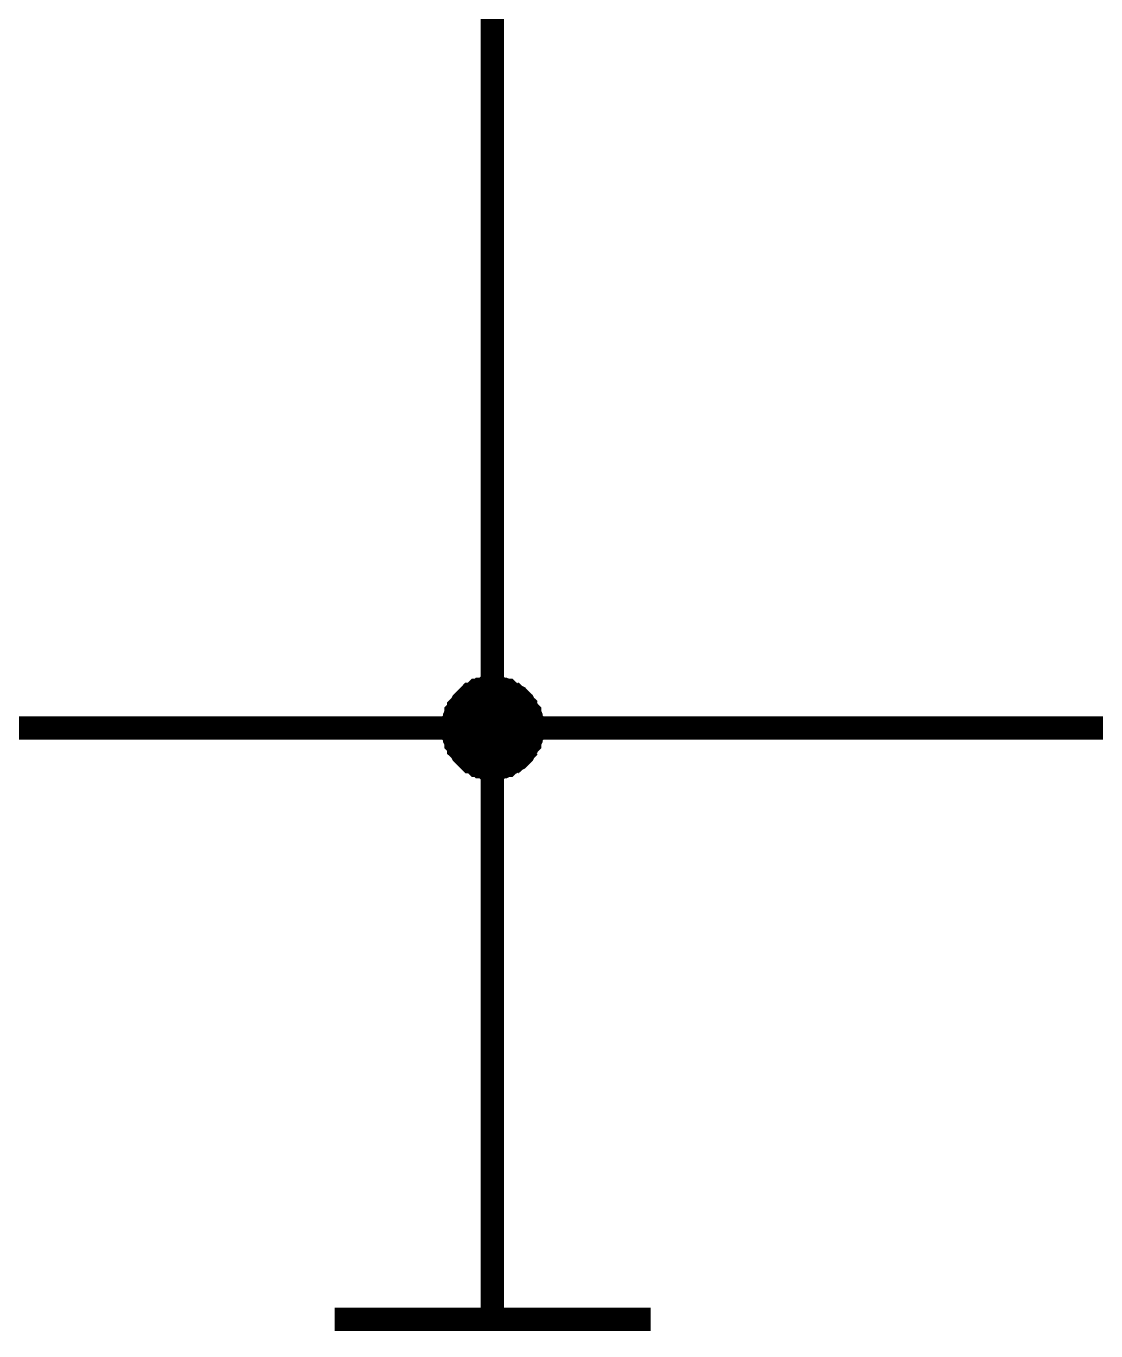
# Model space of a CAD drawing. Header units: millimetres. Extents: x -2024 to 917, y -725 to 13.
# Drawn here: x -1942.39 to -1928.66, y -256.9 to -240.17 of the extents above; entities that cross this region are included whole.
import ezdxf

# ---------------------------------------------------------------- set-up
doc = ezdxf.new("R2010")
doc.units = ezdxf.units.MM

msp = doc.modelspace()

# ---------------------------------------------------------------- linework, layer by layer
at = {"color": 7}
for points, const_width in [([(-1951.405, -239.166), (-1951.405, -249.168), (-1936.409, -249.168), (-1936.409, -235.424)], 0.3), ([(-1936.409, -249.168), (-1886.425, -249.168), (-1886.425, -244.167)], 0.3), ([(-1936.906, -249.168), (-1936.906, -249.135), (-1936.906, -249.118), (-1936.906, -249.085), (-1936.889, -249.068), (-1936.889, -249.035), (-1936.889, -249.019), (-1936.873, -248.986), (-1936.873, -248.969), (-1936.856, -248.952), (-1936.84, -248.919), (-1936.84, -248.903), (-1936.823, -248.886), (-1936.807, -248.87), (-1936.79, -248.836), (-1936.774, -248.82), (-1936.757, -248.803), (-1936.74, -248.787), (-1936.724, -248.77), (-1936.707, -248.754), (-1936.691, -248.737), (-1936.674, -248.737), (-1936.641, -248.721), (-1936.625, -248.704), (-1936.608, -248.687), (-1936.575, -248.687), (-1936.558, -248.671), (-1936.542, -248.671), (-1936.509, -248.671), (-1936.492, -248.654), (-1936.459, -248.654), (-1936.442, -248.654), (-1936.409, -248.654)], 0.3), ([(-1936.906, -249.168), (-1936.906, -249.135), (-1936.906, -249.118), (-1936.906, -249.085), (-1936.889, -249.068), (-1936.889, -249.035), (-1936.889, -249.019), (-1936.873, -248.986), (-1936.873, -248.969), (-1936.856, -248.952), (-1936.84, -248.919), (-1936.84, -248.903), (-1936.823, -248.886), (-1936.807, -248.87), (-1936.79, -248.836), (-1936.774, -248.82), (-1936.757, -248.803), (-1936.74, -248.787), (-1936.724, -248.77), (-1936.707, -248.754), (-1936.691, -248.737), (-1936.674, -248.737), (-1936.641, -248.721), (-1936.625, -248.704), (-1936.608, -248.687), (-1936.575, -248.687), (-1936.558, -248.671), (-1936.542, -248.671), (-1936.509, -248.671), (-1936.492, -248.654), (-1936.459, -248.654), (-1936.442, -248.654), (-1936.409, -248.654)], 0.3), ([(-1936.906, -249.168), (-1936.906, -249.135), (-1936.906, -249.118), (-1936.906, -249.085), (-1936.889, -249.068), (-1936.889, -249.035), (-1936.889, -249.019), (-1936.873, -248.986), (-1936.873, -248.969), (-1936.856, -248.952), (-1936.84, -248.919), (-1936.84, -248.903), (-1936.823, -248.886), (-1936.807, -248.87), (-1936.79, -248.836), (-1936.774, -248.82), (-1936.757, -248.803), (-1936.74, -248.787), (-1936.724, -248.77), (-1936.707, -248.754), (-1936.691, -248.737), (-1936.674, -248.737), (-1936.641, -248.721), (-1936.625, -248.704), (-1936.608, -248.687), (-1936.575, -248.687), (-1936.558, -248.671), (-1936.542, -248.671), (-1936.509, -248.671), (-1936.492, -248.654), (-1936.459, -248.654), (-1936.442, -248.654), (-1936.409, -248.654)], 0.3), ([(-1936.906, -249.168), (-1936.906, -249.135), (-1936.906, -249.118), (-1936.906, -249.085), (-1936.889, -249.068), (-1936.889, -249.035), (-1936.889, -249.019), (-1936.873, -248.986), (-1936.873, -248.969), (-1936.856, -248.952), (-1936.84, -248.919), (-1936.84, -248.903), (-1936.823, -248.886), (-1936.807, -248.87), (-1936.79, -248.836), (-1936.774, -248.82), (-1936.757, -248.803), (-1936.74, -248.787), (-1936.724, -248.77), (-1936.707, -248.754), (-1936.691, -248.737), (-1936.674, -248.737), (-1936.641, -248.721), (-1936.625, -248.704), (-1936.608, -248.687), (-1936.575, -248.687), (-1936.558, -248.671), (-1936.542, -248.671), (-1936.509, -248.671), (-1936.492, -248.654), (-1936.459, -248.654), (-1936.442, -248.654), (-1936.409, -248.654)], 0.3), ([(-1936.906, -249.168), (-1936.906, -249.135), (-1936.906, -249.118), (-1936.906, -249.085), (-1936.889, -249.068), (-1936.889, -249.035), (-1936.889, -249.019), (-1936.873, -248.986), (-1936.873, -248.969), (-1936.856, -248.952), (-1936.84, -248.919), (-1936.84, -248.903), (-1936.823, -248.886), (-1936.807, -248.87), (-1936.79, -248.836), (-1936.774, -248.82), (-1936.757, -248.803), (-1936.74, -248.787), (-1936.724, -248.77), (-1936.707, -248.754), (-1936.691, -248.737), (-1936.674, -248.737), (-1936.641, -248.721), (-1936.625, -248.704), (-1936.608, -248.687), (-1936.575, -248.687), (-1936.558, -248.671), (-1936.542, -248.671), (-1936.509, -248.671), (-1936.492, -248.654), (-1936.459, -248.654), (-1936.442, -248.654), (-1936.409, -248.654)], 0.3), ([(-1936.906, -249.168), (-1936.906, -249.135), (-1936.906, -249.118), (-1936.906, -249.085), (-1936.889, -249.068), (-1936.889, -249.035), (-1936.889, -249.019), (-1936.873, -248.986), (-1936.873, -248.969), (-1936.856, -248.952), (-1936.84, -248.919), (-1936.84, -248.903), (-1936.823, -248.886), (-1936.807, -248.87), (-1936.79, -248.836), (-1936.774, -248.82), (-1936.757, -248.803), (-1936.74, -248.787), (-1936.724, -248.77), (-1936.707, -248.754), (-1936.691, -248.737), (-1936.674, -248.737), (-1936.641, -248.721), (-1936.625, -248.704), (-1936.608, -248.687), (-1936.575, -248.687), (-1936.558, -248.671), (-1936.542, -248.671), (-1936.509, -248.671), (-1936.492, -248.654), (-1936.459, -248.654), (-1936.442, -248.654), (-1936.409, -248.654)], 0.3), ([(-1936.409, -248.654), (-1936.409, -248.654)], 0.3), ([(-1936.409, -248.654), (-1936.376, -248.654), (-1936.36, -248.654), (-1936.327, -248.654), (-1936.31, -248.671), (-1936.277, -248.671), (-1936.26, -248.671), (-1936.227, -248.687), (-1936.211, -248.687), (-1936.194, -248.704), (-1936.161, -248.721), (-1936.145, -248.737), (-1936.128, -248.737), (-1936.111, -248.754), (-1936.078, -248.77), (-1936.062, -248.787), (-1936.045, -248.803), (-1936.029, -248.82), (-1936.012, -248.836), (-1935.996, -248.87), (-1935.979, -248.886), (-1935.979, -248.903), (-1935.963, -248.919), (-1935.946, -248.952), (-1935.929, -248.969), (-1935.929, -248.986), (-1935.913, -249.019), (-1935.913, -249.035), (-1935.913, -249.068), (-1935.896, -249.085), (-1935.896, -249.118), (-1935.896, -249.135), (-1935.896, -249.168)], 0.3), ([(-1936.409, -248.654), (-1936.409, -248.654)], 0.3), ([(-1936.409, -248.654), (-1936.376, -248.654), (-1936.36, -248.654), (-1936.327, -248.654), (-1936.31, -248.671), (-1936.277, -248.671), (-1936.26, -248.671), (-1936.227, -248.687), (-1936.211, -248.687), (-1936.194, -248.704), (-1936.161, -248.721), (-1936.145, -248.737), (-1936.128, -248.737), (-1936.111, -248.754), (-1936.078, -248.77), (-1936.062, -248.787), (-1936.045, -248.803), (-1936.029, -248.82), (-1936.012, -248.836), (-1935.996, -248.87), (-1935.979, -248.886), (-1935.979, -248.903), (-1935.963, -248.919), (-1935.946, -248.952), (-1935.929, -248.969), (-1935.929, -248.986), (-1935.913, -249.019), (-1935.913, -249.035), (-1935.913, -249.068), (-1935.896, -249.085), (-1935.896, -249.118), (-1935.896, -249.135), (-1935.896, -249.168)], 0.3), ([(-1936.409, -248.654), (-1936.409, -248.654)], 0.3), ([(-1936.409, -248.654), (-1936.376, -248.654), (-1936.36, -248.654), (-1936.327, -248.654), (-1936.31, -248.671), (-1936.277, -248.671), (-1936.26, -248.671), (-1936.227, -248.687), (-1936.211, -248.687), (-1936.194, -248.704), (-1936.161, -248.721), (-1936.145, -248.737), (-1936.128, -248.737), (-1936.111, -248.754), (-1936.078, -248.77), (-1936.062, -248.787), (-1936.045, -248.803), (-1936.029, -248.82), (-1936.012, -248.836), (-1935.996, -248.87), (-1935.979, -248.886), (-1935.979, -248.903), (-1935.963, -248.919), (-1935.946, -248.952), (-1935.929, -248.969), (-1935.929, -248.986), (-1935.913, -249.019), (-1935.913, -249.035), (-1935.913, -249.068), (-1935.896, -249.085), (-1935.896, -249.118), (-1935.896, -249.135), (-1935.896, -249.168)], 0.3), ([(-1936.409, -248.654), (-1936.409, -248.654)], 0.3), ([(-1936.409, -248.654), (-1936.376, -248.654), (-1936.36, -248.654), (-1936.327, -248.654), (-1936.31, -248.671), (-1936.277, -248.671), (-1936.26, -248.671), (-1936.227, -248.687), (-1936.211, -248.687), (-1936.194, -248.704), (-1936.161, -248.721), (-1936.145, -248.737), (-1936.128, -248.737), (-1936.111, -248.754), (-1936.078, -248.77), (-1936.062, -248.787), (-1936.045, -248.803), (-1936.029, -248.82), (-1936.012, -248.836), (-1935.996, -248.87), (-1935.979, -248.886), (-1935.979, -248.903), (-1935.963, -248.919), (-1935.946, -248.952), (-1935.929, -248.969), (-1935.929, -248.986), (-1935.913, -249.019), (-1935.913, -249.035), (-1935.913, -249.068), (-1935.896, -249.085), (-1935.896, -249.118), (-1935.896, -249.135), (-1935.896, -249.168)], 0.3), ([(-1936.409, -248.654), (-1936.409, -248.654)], 0.3), ([(-1936.409, -248.654), (-1936.376, -248.654), (-1936.36, -248.654), (-1936.327, -248.654), (-1936.31, -248.671), (-1936.277, -248.671), (-1936.26, -248.671), (-1936.227, -248.687), (-1936.211, -248.687), (-1936.194, -248.704), (-1936.161, -248.721), (-1936.145, -248.737), (-1936.128, -248.737), (-1936.111, -248.754), (-1936.078, -248.77), (-1936.062, -248.787), (-1936.045, -248.803), (-1936.029, -248.82), (-1936.012, -248.836), (-1935.996, -248.87), (-1935.979, -248.886), (-1935.979, -248.903), (-1935.963, -248.919), (-1935.946, -248.952), (-1935.929, -248.969), (-1935.929, -248.986), (-1935.913, -249.019), (-1935.913, -249.035), (-1935.913, -249.068), (-1935.896, -249.085), (-1935.896, -249.118), (-1935.896, -249.135), (-1935.896, -249.168)], 0.3), ([(-1936.409, -248.654), (-1936.409, -248.654)], 0.3), ([(-1936.409, -248.654), (-1936.376, -248.654), (-1936.36, -248.654), (-1936.327, -248.654), (-1936.31, -248.671), (-1936.277, -248.671), (-1936.26, -248.671), (-1936.227, -248.687), (-1936.211, -248.687), (-1936.194, -248.704), (-1936.161, -248.721), (-1936.145, -248.737), (-1936.128, -248.737), (-1936.111, -248.754), (-1936.078, -248.77), (-1936.062, -248.787), (-1936.045, -248.803), (-1936.029, -248.82), (-1936.012, -248.836), (-1935.996, -248.87), (-1935.979, -248.886), (-1935.979, -248.903), (-1935.963, -248.919), (-1935.946, -248.952), (-1935.929, -248.969), (-1935.929, -248.986), (-1935.913, -249.019), (-1935.913, -249.035), (-1935.913, -249.068), (-1935.896, -249.085), (-1935.896, -249.118), (-1935.896, -249.135), (-1935.896, -249.168)], 0.3), ([(-1936.906, -249.168), (-1936.906, -249.135), (-1936.906, -249.118), (-1936.906, -249.085), (-1936.889, -249.068), (-1936.889, -249.035), (-1936.889, -249.019), (-1936.873, -248.986), (-1936.873, -248.969), (-1936.856, -248.952), (-1936.84, -248.919), (-1936.84, -248.903), (-1936.823, -248.886), (-1936.807, -248.87), (-1936.79, -248.836), (-1936.774, -248.82), (-1936.757, -248.803), (-1936.74, -248.787), (-1936.724, -248.77), (-1936.707, -248.754), (-1936.691, -248.737), (-1936.674, -248.737), (-1936.641, -248.721), (-1936.625, -248.704), (-1936.608, -248.687), (-1936.575, -248.687), (-1936.558, -248.671), (-1936.542, -248.671), (-1936.509, -248.671), (-1936.492, -248.654), (-1936.459, -248.654), (-1936.442, -248.654), (-1936.409, -248.654)], 0.0991), ([(-1936.906, -249.168), (-1936.906, -249.135), (-1936.906, -249.118), (-1936.906, -249.085), (-1936.889, -249.068), (-1936.889, -249.035), (-1936.889, -249.019), (-1936.873, -248.986), (-1936.873, -248.969), (-1936.856, -248.952), (-1936.84, -248.919), (-1936.84, -248.903), (-1936.823, -248.886), (-1936.807, -248.87), (-1936.79, -248.836), (-1936.774, -248.82), (-1936.757, -248.803), (-1936.74, -248.787), (-1936.724, -248.77), (-1936.707, -248.754), (-1936.691, -248.737), (-1936.674, -248.737), (-1936.641, -248.721), (-1936.625, -248.704), (-1936.608, -248.687), (-1936.575, -248.687), (-1936.558, -248.671), (-1936.542, -248.671), (-1936.509, -248.671), (-1936.492, -248.654), (-1936.459, -248.654), (-1936.442, -248.654), (-1936.409, -248.654)], 0.0991), ([(-1936.906, -249.168), (-1936.906, -249.135), (-1936.906, -249.118), (-1936.906, -249.085), (-1936.889, -249.068), (-1936.889, -249.035), (-1936.889, -249.019), (-1936.873, -248.986), (-1936.873, -248.969), (-1936.856, -248.952), (-1936.84, -248.919), (-1936.84, -248.903), (-1936.823, -248.886), (-1936.807, -248.87), (-1936.79, -248.836), (-1936.774, -248.82), (-1936.757, -248.803), (-1936.74, -248.787), (-1936.724, -248.77), (-1936.707, -248.754), (-1936.691, -248.737), (-1936.674, -248.737), (-1936.641, -248.721), (-1936.625, -248.704), (-1936.608, -248.687), (-1936.575, -248.687), (-1936.558, -248.671), (-1936.542, -248.671), (-1936.509, -248.671), (-1936.492, -248.654), (-1936.459, -248.654), (-1936.442, -248.654), (-1936.409, -248.654)], 0.0991), ([(-1936.906, -249.168), (-1936.906, -249.135), (-1936.906, -249.118), (-1936.906, -249.085), (-1936.889, -249.068), (-1936.889, -249.035), (-1936.889, -249.019), (-1936.873, -248.986), (-1936.873, -248.969), (-1936.856, -248.952), (-1936.84, -248.919), (-1936.84, -248.903), (-1936.823, -248.886), (-1936.807, -248.87), (-1936.79, -248.836), (-1936.774, -248.82), (-1936.757, -248.803), (-1936.74, -248.787), (-1936.724, -248.77), (-1936.707, -248.754), (-1936.691, -248.737), (-1936.674, -248.737), (-1936.641, -248.721), (-1936.625, -248.704), (-1936.608, -248.687), (-1936.575, -248.687), (-1936.558, -248.671), (-1936.542, -248.671), (-1936.509, -248.671), (-1936.492, -248.654), (-1936.459, -248.654), (-1936.442, -248.654), (-1936.409, -248.654)], 0.0991), ([(-1936.906, -249.168), (-1936.906, -249.135), (-1936.906, -249.118), (-1936.906, -249.085), (-1936.889, -249.068), (-1936.889, -249.035), (-1936.889, -249.019), (-1936.873, -248.986), (-1936.873, -248.969), (-1936.856, -248.952), (-1936.84, -248.919), (-1936.84, -248.903), (-1936.823, -248.886), (-1936.807, -248.87), (-1936.79, -248.836), (-1936.774, -248.82), (-1936.757, -248.803), (-1936.74, -248.787), (-1936.724, -248.77), (-1936.707, -248.754), (-1936.691, -248.737), (-1936.674, -248.737), (-1936.641, -248.721), (-1936.625, -248.704), (-1936.608, -248.687), (-1936.575, -248.687), (-1936.558, -248.671), (-1936.542, -248.671), (-1936.509, -248.671), (-1936.492, -248.654), (-1936.459, -248.654), (-1936.442, -248.654), (-1936.409, -248.654)], 0.0991), ([(-1936.906, -249.168), (-1936.906, -249.135), (-1936.906, -249.118), (-1936.906, -249.085), (-1936.889, -249.068), (-1936.889, -249.035), (-1936.889, -249.019), (-1936.873, -248.986), (-1936.873, -248.969), (-1936.856, -248.952), (-1936.84, -248.919), (-1936.84, -248.903), (-1936.823, -248.886), (-1936.807, -248.87), (-1936.79, -248.836), (-1936.774, -248.82), (-1936.757, -248.803), (-1936.74, -248.787), (-1936.724, -248.77), (-1936.707, -248.754), (-1936.691, -248.737), (-1936.674, -248.737), (-1936.641, -248.721), (-1936.625, -248.704), (-1936.608, -248.687), (-1936.575, -248.687), (-1936.558, -248.671), (-1936.542, -248.671), (-1936.509, -248.671), (-1936.492, -248.654), (-1936.459, -248.654), (-1936.442, -248.654), (-1936.409, -248.654)], 0.0991), ([(-1936.409, -248.654), (-1936.409, -248.654)], 0.0991), ([(-1936.409, -248.654), (-1936.376, -248.654), (-1936.36, -248.654), (-1936.327, -248.654), (-1936.31, -248.671), (-1936.277, -248.671), (-1936.26, -248.671), (-1936.227, -248.687), (-1936.211, -248.687), (-1936.194, -248.704), (-1936.161, -248.721), (-1936.145, -248.737), (-1936.128, -248.737), (-1936.111, -248.754), (-1936.078, -248.77), (-1936.062, -248.787), (-1936.045, -248.803), (-1936.029, -248.82), (-1936.012, -248.836), (-1935.996, -248.87), (-1935.979, -248.886), (-1935.979, -248.903), (-1935.963, -248.919), (-1935.946, -248.952), (-1935.929, -248.969), (-1935.929, -248.986), (-1935.913, -249.019), (-1935.913, -249.035), (-1935.913, -249.068), (-1935.896, -249.085), (-1935.896, -249.118), (-1935.896, -249.135), (-1935.896, -249.168)], 0.0991), ([(-1936.409, -248.654), (-1936.409, -248.654)], 0.0991), ([(-1936.409, -248.654), (-1936.376, -248.654), (-1936.36, -248.654), (-1936.327, -248.654), (-1936.31, -248.671), (-1936.277, -248.671), (-1936.26, -248.671), (-1936.227, -248.687), (-1936.211, -248.687), (-1936.194, -248.704), (-1936.161, -248.721), (-1936.145, -248.737), (-1936.128, -248.737), (-1936.111, -248.754), (-1936.078, -248.77), (-1936.062, -248.787), (-1936.045, -248.803), (-1936.029, -248.82), (-1936.012, -248.836), (-1935.996, -248.87), (-1935.979, -248.886), (-1935.979, -248.903), (-1935.963, -248.919), (-1935.946, -248.952), (-1935.929, -248.969), (-1935.929, -248.986), (-1935.913, -249.019), (-1935.913, -249.035), (-1935.913, -249.068), (-1935.896, -249.085), (-1935.896, -249.118), (-1935.896, -249.135), (-1935.896, -249.168)], 0.0991), ([(-1936.409, -248.654), (-1936.409, -248.654)], 0.0991), ([(-1936.409, -248.654), (-1936.376, -248.654), (-1936.36, -248.654), (-1936.327, -248.654), (-1936.31, -248.671), (-1936.277, -248.671), (-1936.26, -248.671), (-1936.227, -248.687), (-1936.211, -248.687), (-1936.194, -248.704), (-1936.161, -248.721), (-1936.145, -248.737), (-1936.128, -248.737), (-1936.111, -248.754), (-1936.078, -248.77), (-1936.062, -248.787), (-1936.045, -248.803), (-1936.029, -248.82), (-1936.012, -248.836), (-1935.996, -248.87), (-1935.979, -248.886), (-1935.979, -248.903), (-1935.963, -248.919), (-1935.946, -248.952), (-1935.929, -248.969), (-1935.929, -248.986), (-1935.913, -249.019), (-1935.913, -249.035), (-1935.913, -249.068), (-1935.896, -249.085), (-1935.896, -249.118), (-1935.896, -249.135), (-1935.896, -249.168)], 0.0991), ([(-1936.409, -248.654), (-1936.409, -248.654)], 0.0991), ([(-1936.409, -248.654), (-1936.376, -248.654), (-1936.36, -248.654), (-1936.327, -248.654), (-1936.31, -248.671), (-1936.277, -248.671), (-1936.26, -248.671), (-1936.227, -248.687), (-1936.211, -248.687), (-1936.194, -248.704), (-1936.161, -248.721), (-1936.145, -248.737), (-1936.128, -248.737), (-1936.111, -248.754), (-1936.078, -248.77), (-1936.062, -248.787), (-1936.045, -248.803), (-1936.029, -248.82), (-1936.012, -248.836), (-1935.996, -248.87), (-1935.979, -248.886), (-1935.979, -248.903), (-1935.963, -248.919), (-1935.946, -248.952), (-1935.929, -248.969), (-1935.929, -248.986), (-1935.913, -249.019), (-1935.913, -249.035), (-1935.913, -249.068), (-1935.896, -249.085), (-1935.896, -249.118), (-1935.896, -249.135), (-1935.896, -249.168)], 0.0991), ([(-1936.409, -248.654), (-1936.409, -248.654)], 0.0991), ([(-1936.409, -248.654), (-1936.376, -248.654), (-1936.36, -248.654), (-1936.327, -248.654), (-1936.31, -248.671), (-1936.277, -248.671), (-1936.26, -248.671), (-1936.227, -248.687), (-1936.211, -248.687), (-1936.194, -248.704), (-1936.161, -248.721), (-1936.145, -248.737), (-1936.128, -248.737), (-1936.111, -248.754), (-1936.078, -248.77), (-1936.062, -248.787), (-1936.045, -248.803), (-1936.029, -248.82), (-1936.012, -248.836), (-1935.996, -248.87), (-1935.979, -248.886), (-1935.979, -248.903), (-1935.963, -248.919), (-1935.946, -248.952), (-1935.929, -248.969), (-1935.929, -248.986), (-1935.913, -249.019), (-1935.913, -249.035), (-1935.913, -249.068), (-1935.896, -249.085), (-1935.896, -249.118), (-1935.896, -249.135), (-1935.896, -249.168)], 0.0991), ([(-1936.409, -248.654), (-1936.409, -248.654)], 0.0991), ([(-1936.409, -248.654), (-1936.376, -248.654), (-1936.36, -248.654), (-1936.327, -248.654), (-1936.31, -248.671), (-1936.277, -248.671), (-1936.26, -248.671), (-1936.227, -248.687), (-1936.211, -248.687), (-1936.194, -248.704), (-1936.161, -248.721), (-1936.145, -248.737), (-1936.128, -248.737), (-1936.111, -248.754), (-1936.078, -248.77), (-1936.062, -248.787), (-1936.045, -248.803), (-1936.029, -248.82), (-1936.012, -248.836), (-1935.996, -248.87), (-1935.979, -248.886), (-1935.979, -248.903), (-1935.963, -248.919), (-1935.946, -248.952), (-1935.929, -248.969), (-1935.929, -248.986), (-1935.913, -249.019), (-1935.913, -249.035), (-1935.913, -249.068), (-1935.896, -249.085), (-1935.896, -249.118), (-1935.896, -249.135), (-1935.896, -249.168)], 0.0991), ([(-1936.409, -249.681), (-1936.442, -249.681), (-1936.459, -249.681), (-1936.492, -249.681), (-1936.509, -249.664), (-1936.542, -249.664), (-1936.558, -249.664), (-1936.575, -249.648), (-1936.608, -249.648), (-1936.625, -249.631), (-1936.641, -249.615), (-1936.674, -249.598), (-1936.691, -249.598), (-1936.707, -249.582), (-1936.724, -249.565), (-1936.74, -249.549), (-1936.757, -249.532), (-1936.774, -249.515), (-1936.79, -249.499), (-1936.807, -249.466), (-1936.823, -249.449), (-1936.84, -249.433), (-1936.84, -249.416), (-1936.856, -249.383), (-1936.873, -249.366), (-1936.873, -249.35), (-1936.889, -249.317), (-1936.889, -249.3), (-1936.889, -249.267), (-1936.906, -249.25), (-1936.906, -249.217), (-1936.906, -249.201), (-1936.906, -249.168)], 0.3), ([(-1936.906, -249.168), (-1936.906, -249.168)], 0.3), ([(-1936.409, -249.681), (-1936.442, -249.681), (-1936.459, -249.681), (-1936.492, -249.681), (-1936.509, -249.664), (-1936.542, -249.664), (-1936.558, -249.664), (-1936.575, -249.648), (-1936.608, -249.648), (-1936.625, -249.631), (-1936.641, -249.615), (-1936.674, -249.598), (-1936.691, -249.598), (-1936.707, -249.582), (-1936.724, -249.565), (-1936.74, -249.549), (-1936.757, -249.532), (-1936.774, -249.515), (-1936.79, -249.499), (-1936.807, -249.466), (-1936.823, -249.449), (-1936.84, -249.433), (-1936.84, -249.416), (-1936.856, -249.383), (-1936.873, -249.366), (-1936.873, -249.35), (-1936.889, -249.317), (-1936.889, -249.3), (-1936.889, -249.267), (-1936.906, -249.25), (-1936.906, -249.217), (-1936.906, -249.201), (-1936.906, -249.168)], 0.3), ([(-1936.906, -249.168), (-1936.906, -249.168)], 0.3), ([(-1936.409, -249.681), (-1936.442, -249.681), (-1936.459, -249.681), (-1936.492, -249.681), (-1936.509, -249.664), (-1936.542, -249.664), (-1936.558, -249.664), (-1936.575, -249.648), (-1936.608, -249.648), (-1936.625, -249.631), (-1936.641, -249.615), (-1936.674, -249.598), (-1936.691, -249.598), (-1936.707, -249.582), (-1936.724, -249.565), (-1936.74, -249.549), (-1936.757, -249.532), (-1936.774, -249.515), (-1936.79, -249.499), (-1936.807, -249.466), (-1936.823, -249.449), (-1936.84, -249.433), (-1936.84, -249.416), (-1936.856, -249.383), (-1936.873, -249.366), (-1936.873, -249.35), (-1936.889, -249.317), (-1936.889, -249.3), (-1936.889, -249.267), (-1936.906, -249.25), (-1936.906, -249.217), (-1936.906, -249.201), (-1936.906, -249.168)], 0.3), ([(-1936.906, -249.168), (-1936.906, -249.168)], 0.3), ([(-1936.409, -249.681), (-1936.442, -249.681), (-1936.459, -249.681), (-1936.492, -249.681), (-1936.509, -249.664), (-1936.542, -249.664), (-1936.558, -249.664), (-1936.575, -249.648), (-1936.608, -249.648), (-1936.625, -249.631), (-1936.641, -249.615), (-1936.674, -249.598), (-1936.691, -249.598), (-1936.707, -249.582), (-1936.724, -249.565), (-1936.74, -249.549), (-1936.757, -249.532), (-1936.774, -249.515), (-1936.79, -249.499), (-1936.807, -249.466), (-1936.823, -249.449), (-1936.84, -249.433), (-1936.84, -249.416), (-1936.856, -249.383), (-1936.873, -249.366), (-1936.873, -249.35), (-1936.889, -249.317), (-1936.889, -249.3), (-1936.889, -249.267), (-1936.906, -249.25), (-1936.906, -249.217), (-1936.906, -249.201), (-1936.906, -249.168)], 0.3), ([(-1936.906, -249.168), (-1936.906, -249.168)], 0.3), ([(-1936.409, -249.681), (-1936.442, -249.681), (-1936.459, -249.681), (-1936.492, -249.681), (-1936.509, -249.664), (-1936.542, -249.664), (-1936.558, -249.664), (-1936.575, -249.648), (-1936.608, -249.648), (-1936.625, -249.631), (-1936.641, -249.615), (-1936.674, -249.598), (-1936.691, -249.598), (-1936.707, -249.582), (-1936.724, -249.565), (-1936.74, -249.549), (-1936.757, -249.532), (-1936.774, -249.515), (-1936.79, -249.499), (-1936.807, -249.466), (-1936.823, -249.449), (-1936.84, -249.433), (-1936.84, -249.416), (-1936.856, -249.383), (-1936.873, -249.366), (-1936.873, -249.35), (-1936.889, -249.317), (-1936.889, -249.3), (-1936.889, -249.267), (-1936.906, -249.25), (-1936.906, -249.217), (-1936.906, -249.201), (-1936.906, -249.168)], 0.3), ([(-1936.906, -249.168), (-1936.906, -249.168)], 0.3), ([(-1936.409, -249.681), (-1936.442, -249.681), (-1936.459, -249.681), (-1936.492, -249.681), (-1936.509, -249.664), (-1936.542, -249.664), (-1936.558, -249.664), (-1936.575, -249.648), (-1936.608, -249.648), (-1936.625, -249.631), (-1936.641, -249.615), (-1936.674, -249.598), (-1936.691, -249.598), (-1936.707, -249.582), (-1936.724, -249.565), (-1936.74, -249.549), (-1936.757, -249.532), (-1936.774, -249.515), (-1936.79, -249.499), (-1936.807, -249.466), (-1936.823, -249.449), (-1936.84, -249.433), (-1936.84, -249.416), (-1936.856, -249.383), (-1936.873, -249.366), (-1936.873, -249.35), (-1936.889, -249.317), (-1936.889, -249.3), (-1936.889, -249.267), (-1936.906, -249.25), (-1936.906, -249.217), (-1936.906, -249.201), (-1936.906, -249.168)], 0.3), ([(-1936.906, -249.168), (-1936.906, -249.168)], 0.3), ([(-1935.896, -249.168), (-1935.896, -249.201), (-1935.896, -249.217), (-1935.896, -249.25), (-1935.913, -249.267), (-1935.913, -249.3), (-1935.913, -249.317), (-1935.929, -249.35), (-1935.929, -249.366), (-1935.946, -249.383), (-1935.963, -249.416), (-1935.979, -249.433), (-1935.979, -249.449), (-1935.996, -249.466), (-1936.012, -249.499), (-1936.029, -249.515), (-1936.045, -249.532), (-1936.062, -249.549), (-1936.078, -249.565), (-1936.111, -249.582), (-1936.128, -249.598), (-1936.145, -249.598), (-1936.161, -249.615), (-1936.194, -249.631), (-1936.211, -249.648), (-1936.227, -249.648), (-1936.26, -249.664), (-1936.277, -249.664), (-1936.31, -249.664), (-1936.327, -249.681), (-1936.36, -249.681), (-1936.376, -249.681), (-1936.409, -249.681)], 0.3), ([(-1935.896, -249.168), (-1935.896, -249.201), (-1935.896, -249.217), (-1935.896, -249.25), (-1935.913, -249.267), (-1935.913, -249.3), (-1935.913, -249.317), (-1935.929, -249.35), (-1935.929, -249.366), (-1935.946, -249.383), (-1935.963, -249.416), (-1935.979, -249.433), (-1935.979, -249.449), (-1935.996, -249.466), (-1936.012, -249.499), (-1936.029, -249.515), (-1936.045, -249.532), (-1936.062, -249.549), (-1936.078, -249.565), (-1936.111, -249.582), (-1936.128, -249.598), (-1936.145, -249.598), (-1936.161, -249.615), (-1936.194, -249.631), (-1936.211, -249.648), (-1936.227, -249.648), (-1936.26, -249.664), (-1936.277, -249.664), (-1936.31, -249.664), (-1936.327, -249.681), (-1936.36, -249.681), (-1936.376, -249.681), (-1936.409, -249.681)], 0.3), ([(-1936.409, -251.668), (-1936.409, -249.168)], 0.3), ([(-1935.896, -249.168), (-1935.896, -249.201), (-1935.896, -249.217), (-1935.896, -249.25), (-1935.913, -249.267), (-1935.913, -249.3), (-1935.913, -249.317), (-1935.929, -249.35), (-1935.929, -249.366), (-1935.946, -249.383), (-1935.963, -249.416), (-1935.979, -249.433), (-1935.979, -249.449), (-1935.996, -249.466), (-1936.012, -249.499), (-1936.029, -249.515), (-1936.045, -249.532), (-1936.062, -249.549), (-1936.078, -249.565), (-1936.111, -249.582), (-1936.128, -249.598), (-1936.145, -249.598), (-1936.161, -249.615), (-1936.194, -249.631), (-1936.211, -249.648), (-1936.227, -249.648), (-1936.26, -249.664), (-1936.277, -249.664), (-1936.31, -249.664), (-1936.327, -249.681), (-1936.36, -249.681), (-1936.376, -249.681), (-1936.409, -249.681)], 0.3), ([(-1935.896, -249.168), (-1935.896, -249.201), (-1935.896, -249.217), (-1935.896, -249.25), (-1935.913, -249.267), (-1935.913, -249.3), (-1935.913, -249.317), (-1935.929, -249.35), (-1935.929, -249.366), (-1935.946, -249.383), (-1935.963, -249.416), (-1935.979, -249.433), (-1935.979, -249.449), (-1935.996, -249.466), (-1936.012, -249.499), (-1936.029, -249.515), (-1936.045, -249.532), (-1936.062, -249.549), (-1936.078, -249.565), (-1936.111, -249.582), (-1936.128, -249.598), (-1936.145, -249.598), (-1936.161, -249.615), (-1936.194, -249.631), (-1936.211, -249.648), (-1936.227, -249.648), (-1936.26, -249.664), (-1936.277, -249.664), (-1936.31, -249.664), (-1936.327, -249.681), (-1936.36, -249.681), (-1936.376, -249.681), (-1936.409, -249.681)], 0.3), ([(-1935.896, -249.168), (-1935.896, -249.201), (-1935.896, -249.217), (-1935.896, -249.25), (-1935.913, -249.267), (-1935.913, -249.3), (-1935.913, -249.317), (-1935.929, -249.35), (-1935.929, -249.366), (-1935.946, -249.383), (-1935.963, -249.416), (-1935.979, -249.433), (-1935.979, -249.449), (-1935.996, -249.466), (-1936.012, -249.499), (-1936.029, -249.515), (-1936.045, -249.532), (-1936.062, -249.549), (-1936.078, -249.565), (-1936.111, -249.582), (-1936.128, -249.598), (-1936.145, -249.598), (-1936.161, -249.615), (-1936.194, -249.631), (-1936.211, -249.648), (-1936.227, -249.648), (-1936.26, -249.664), (-1936.277, -249.664), (-1936.31, -249.664), (-1936.327, -249.681), (-1936.36, -249.681), (-1936.376, -249.681), (-1936.409, -249.681)], 0.3), ([(-1935.896, -249.168), (-1935.896, -249.201), (-1935.896, -249.217), (-1935.896, -249.25), (-1935.913, -249.267), (-1935.913, -249.3), (-1935.913, -249.317), (-1935.929, -249.35), (-1935.929, -249.366), (-1935.946, -249.383), (-1935.963, -249.416), (-1935.979, -249.433), (-1935.979, -249.449), (-1935.996, -249.466), (-1936.012, -249.499), (-1936.029, -249.515), (-1936.045, -249.532), (-1936.062, -249.549), (-1936.078, -249.565), (-1936.111, -249.582), (-1936.128, -249.598), (-1936.145, -249.598), (-1936.161, -249.615), (-1936.194, -249.631), (-1936.211, -249.648), (-1936.227, -249.648), (-1936.26, -249.664), (-1936.277, -249.664), (-1936.31, -249.664), (-1936.327, -249.681), (-1936.36, -249.681), (-1936.376, -249.681), (-1936.409, -249.681)], 0.3), ([(-1935.896, -249.168), (-1935.896, -249.168), (-1935.896, -249.168), (-1935.896, -249.168), (-1935.896, -249.168), (-1935.896, -249.168), (-1935.896, -249.168), (-1935.896, -249.168), (-1935.896, -249.168), (-1935.896, -249.168), (-1935.896, -249.168), (-1935.896, -249.168), (-1935.896, -249.168), (-1935.896, -249.168), (-1935.896, -249.168), (-1935.896, -249.168), (-1935.896, -249.168), (-1935.896, -249.168), (-1935.896, -249.168), (-1935.896, -249.168), (-1935.896, -249.168), (-1935.896, -249.168), (-1935.896, -249.168), (-1935.896, -249.168), (-1935.896, -249.168), (-1935.896, -249.168), (-1935.896, -249.168), (-1935.896, -249.168), (-1935.896, -249.168), (-1935.896, -249.168), (-1935.896, -249.168), (-1935.896, -249.168), (-1935.896, -249.168)], 0.3), ([(-1935.896, -249.168), (-1935.896, -249.168)], 0.3), ([(-1935.896, -249.168), (-1935.896, -249.168), (-1935.896, -249.168), (-1935.896, -249.168), (-1935.896, -249.168), (-1935.896, -249.168), (-1935.896, -249.168), (-1935.896, -249.168), (-1935.896, -249.168), (-1935.896, -249.168), (-1935.896, -249.168), (-1935.896, -249.168), (-1935.896, -249.168), (-1935.896, -249.168), (-1935.896, -249.168), (-1935.896, -249.168), (-1935.896, -249.168), (-1935.896, -249.168), (-1935.896, -249.168), (-1935.896, -249.168), (-1935.896, -249.168), (-1935.896, -249.168), (-1935.896, -249.168), (-1935.896, -249.168), (-1935.896, -249.168), (-1935.896, -249.168), (-1935.896, -249.168), (-1935.896, -249.168), (-1935.896, -249.168), (-1935.896, -249.168), (-1935.896, -249.168), (-1935.896, -249.168), (-1935.896, -249.168)], 0.3), ([(-1935.896, -249.168), (-1935.896, -249.168)], 0.3), ([(-1935.896, -249.168), (-1935.896, -249.168), (-1935.896, -249.168), (-1935.896, -249.168), (-1935.896, -249.168), (-1935.896, -249.168), (-1935.896, -249.168), (-1935.896, -249.168), (-1935.896, -249.168), (-1935.896, -249.168), (-1935.896, -249.168), (-1935.896, -249.168), (-1935.896, -249.168), (-1935.896, -249.168), (-1935.896, -249.168), (-1935.896, -249.168), (-1935.896, -249.168), (-1935.896, -249.168), (-1935.896, -249.168), (-1935.896, -249.168), (-1935.896, -249.168), (-1935.896, -249.168), (-1935.896, -249.168), (-1935.896, -249.168), (-1935.896, -249.168), (-1935.896, -249.168), (-1935.896, -249.168), (-1935.896, -249.168), (-1935.896, -249.168), (-1935.896, -249.168), (-1935.896, -249.168), (-1935.896, -249.168), (-1935.896, -249.168)], 0.3), ([(-1935.896, -249.168), (-1935.896, -249.168)], 0.3), ([(-1935.896, -249.168), (-1935.896, -249.168), (-1935.896, -249.168), (-1935.896, -249.168), (-1935.896, -249.168), (-1935.896, -249.168), (-1935.896, -249.168), (-1935.896, -249.168), (-1935.896, -249.168), (-1935.896, -249.168), (-1935.896, -249.168), (-1935.896, -249.168), (-1935.896, -249.168), (-1935.896, -249.168), (-1935.896, -249.168), (-1935.896, -249.168), (-1935.896, -249.168), (-1935.896, -249.168), (-1935.896, -249.168), (-1935.896, -249.168), (-1935.896, -249.168), (-1935.896, -249.168), (-1935.896, -249.168), (-1935.896, -249.168), (-1935.896, -249.168), (-1935.896, -249.168), (-1935.896, -249.168), (-1935.896, -249.168), (-1935.896, -249.168), (-1935.896, -249.168), (-1935.896, -249.168), (-1935.896, -249.168), (-1935.896, -249.168)], 0.3), ([(-1935.896, -249.168), (-1935.896, -249.168)], 0.3), ([(-1935.896, -249.168), (-1935.896, -249.168), (-1935.896, -249.168), (-1935.896, -249.168), (-1935.896, -249.168), (-1935.896, -249.168), (-1935.896, -249.168), (-1935.896, -249.168), (-1935.896, -249.168), (-1935.896, -249.168), (-1935.896, -249.168), (-1935.896, -249.168), (-1935.896, -249.168), (-1935.896, -249.168), (-1935.896, -249.168), (-1935.896, -249.168), (-1935.896, -249.168), (-1935.896, -249.168), (-1935.896, -249.168), (-1935.896, -249.168), (-1935.896, -249.168), (-1935.896, -249.168), (-1935.896, -249.168), (-1935.896, -249.168), (-1935.896, -249.168), (-1935.896, -249.168), (-1935.896, -249.168), (-1935.896, -249.168), (-1935.896, -249.168), (-1935.896, -249.168), (-1935.896, -249.168), (-1935.896, -249.168), (-1935.896, -249.168)], 0.3), ([(-1935.896, -249.168), (-1935.896, -249.168)], 0.3), ([(-1935.896, -249.168), (-1935.896, -249.168), (-1935.896, -249.168), (-1935.896, -249.168), (-1935.896, -249.168), (-1935.896, -249.168), (-1935.896, -249.168), (-1935.896, -249.168), (-1935.896, -249.168), (-1935.896, -249.168), (-1935.896, -249.168), (-1935.896, -249.168), (-1935.896, -249.168), (-1935.896, -249.168), (-1935.896, -249.168), (-1935.896, -249.168), (-1935.896, -249.168), (-1935.896, -249.168), (-1935.896, -249.168), (-1935.896, -249.168), (-1935.896, -249.168), (-1935.896, -249.168), (-1935.896, -249.168), (-1935.896, -249.168), (-1935.896, -249.168), (-1935.896, -249.168), (-1935.896, -249.168), (-1935.896, -249.168), (-1935.896, -249.168), (-1935.896, -249.168), (-1935.896, -249.168), (-1935.896, -249.168), (-1935.896, -249.168)], 0.3), ([(-1935.896, -249.168), (-1935.896, -249.168)], 0.3), ([(-1936.409, -249.681), (-1936.442, -249.681), (-1936.459, -249.681), (-1936.492, -249.681), (-1936.509, -249.664), (-1936.542, -249.664), (-1936.558, -249.664), (-1936.575, -249.648), (-1936.608, -249.648), (-1936.625, -249.631), (-1936.641, -249.615), (-1936.674, -249.598), (-1936.691, -249.598), (-1936.707, -249.582), (-1936.724, -249.565), (-1936.74, -249.549), (-1936.757, -249.532), (-1936.774, -249.515), (-1936.79, -249.499), (-1936.807, -249.466), (-1936.823, -249.449), (-1936.84, -249.433), (-1936.84, -249.416), (-1936.856, -249.383), (-1936.873, -249.366), (-1936.873, -249.35), (-1936.889, -249.317), (-1936.889, -249.3), (-1936.889, -249.267), (-1936.906, -249.25), (-1936.906, -249.217), (-1936.906, -249.201), (-1936.906, -249.168)], 0.0991), ([(-1936.906, -249.168), (-1936.906, -249.168)], 0.0991), ([(-1936.409, -249.681), (-1936.442, -249.681), (-1936.459, -249.681), (-1936.492, -249.681), (-1936.509, -249.664), (-1936.542, -249.664), (-1936.558, -249.664), (-1936.575, -249.648), (-1936.608, -249.648), (-1936.625, -249.631), (-1936.641, -249.615), (-1936.674, -249.598), (-1936.691, -249.598), (-1936.707, -249.582), (-1936.724, -249.565), (-1936.74, -249.549), (-1936.757, -249.532), (-1936.774, -249.515), (-1936.79, -249.499), (-1936.807, -249.466), (-1936.823, -249.449), (-1936.84, -249.433), (-1936.84, -249.416), (-1936.856, -249.383), (-1936.873, -249.366), (-1936.873, -249.35), (-1936.889, -249.317), (-1936.889, -249.3), (-1936.889, -249.267), (-1936.906, -249.25), (-1936.906, -249.217), (-1936.906, -249.201), (-1936.906, -249.168)], 0.0991), ([(-1936.906, -249.168), (-1936.906, -249.168)], 0.0991), ([(-1936.409, -249.681), (-1936.442, -249.681), (-1936.459, -249.681), (-1936.492, -249.681), (-1936.509, -249.664), (-1936.542, -249.664), (-1936.558, -249.664), (-1936.575, -249.648), (-1936.608, -249.648), (-1936.625, -249.631), (-1936.641, -249.615), (-1936.674, -249.598), (-1936.691, -249.598), (-1936.707, -249.582), (-1936.724, -249.565), (-1936.74, -249.549), (-1936.757, -249.532), (-1936.774, -249.515), (-1936.79, -249.499), (-1936.807, -249.466), (-1936.823, -249.449), (-1936.84, -249.433), (-1936.84, -249.416), (-1936.856, -249.383), (-1936.873, -249.366), (-1936.873, -249.35), (-1936.889, -249.317), (-1936.889, -249.3), (-1936.889, -249.267), (-1936.906, -249.25), (-1936.906, -249.217), (-1936.906, -249.201), (-1936.906, -249.168)], 0.0991), ([(-1936.906, -249.168), (-1936.906, -249.168)], 0.0991), ([(-1936.409, -249.681), (-1936.442, -249.681), (-1936.459, -249.681), (-1936.492, -249.681), (-1936.509, -249.664), (-1936.542, -249.664), (-1936.558, -249.664), (-1936.575, -249.648), (-1936.608, -249.648), (-1936.625, -249.631), (-1936.641, -249.615), (-1936.674, -249.598), (-1936.691, -249.598), (-1936.707, -249.582), (-1936.724, -249.565), (-1936.74, -249.549), (-1936.757, -249.532), (-1936.774, -249.515), (-1936.79, -249.499), (-1936.807, -249.466), (-1936.823, -249.449), (-1936.84, -249.433), (-1936.84, -249.416), (-1936.856, -249.383), (-1936.873, -249.366), (-1936.873, -249.35), (-1936.889, -249.317), (-1936.889, -249.3), (-1936.889, -249.267), (-1936.906, -249.25), (-1936.906, -249.217), (-1936.906, -249.201), (-1936.906, -249.168)], 0.0991), ([(-1936.906, -249.168), (-1936.906, -249.168)], 0.0991), ([(-1936.409, -249.681), (-1936.442, -249.681), (-1936.459, -249.681), (-1936.492, -249.681), (-1936.509, -249.664), (-1936.542, -249.664), (-1936.558, -249.664), (-1936.575, -249.648), (-1936.608, -249.648), (-1936.625, -249.631), (-1936.641, -249.615), (-1936.674, -249.598), (-1936.691, -249.598), (-1936.707, -249.582), (-1936.724, -249.565), (-1936.74, -249.549), (-1936.757, -249.532), (-1936.774, -249.515), (-1936.79, -249.499), (-1936.807, -249.466), (-1936.823, -249.449), (-1936.84, -249.433), (-1936.84, -249.416), (-1936.856, -249.383), (-1936.873, -249.366), (-1936.873, -249.35), (-1936.889, -249.317), (-1936.889, -249.3), (-1936.889, -249.267), (-1936.906, -249.25), (-1936.906, -249.217), (-1936.906, -249.201), (-1936.906, -249.168)], 0.0991), ([(-1936.906, -249.168), (-1936.906, -249.168)], 0.0991), ([(-1936.409, -249.681), (-1936.442, -249.681), (-1936.459, -249.681), (-1936.492, -249.681), (-1936.509, -249.664), (-1936.542, -249.664), (-1936.558, -249.664), (-1936.575, -249.648), (-1936.608, -249.648), (-1936.625, -249.631), (-1936.641, -249.615), (-1936.674, -249.598), (-1936.691, -249.598), (-1936.707, -249.582), (-1936.724, -249.565), (-1936.74, -249.549), (-1936.757, -249.532), (-1936.774, -249.515), (-1936.79, -249.499), (-1936.807, -249.466), (-1936.823, -249.449), (-1936.84, -249.433), (-1936.84, -249.416), (-1936.856, -249.383), (-1936.873, -249.366), (-1936.873, -249.35), (-1936.889, -249.317), (-1936.889, -249.3), (-1936.889, -249.267), (-1936.906, -249.25), (-1936.906, -249.217), (-1936.906, -249.201), (-1936.906, -249.168)], 0.0991), ([(-1936.906, -249.168), (-1936.906, -249.168)], 0.0991), ([(-1935.896, -249.168), (-1935.896, -249.201), (-1935.896, -249.217), (-1935.896, -249.25), (-1935.913, -249.267), (-1935.913, -249.3), (-1935.913, -249.317), (-1935.929, -249.35), (-1935.929, -249.366), (-1935.946, -249.383), (-1935.963, -249.416), (-1935.979, -249.433), (-1935.979, -249.449), (-1935.996, -249.466), (-1936.012, -249.499), (-1936.029, -249.515), (-1936.045, -249.532), (-1936.062, -249.549), (-1936.078, -249.565), (-1936.111, -249.582), (-1936.128, -249.598), (-1936.145, -249.598), (-1936.161, -249.615), (-1936.194, -249.631), (-1936.211, -249.648), (-1936.227, -249.648), (-1936.26, -249.664), (-1936.277, -249.664), (-1936.31, -249.664), (-1936.327, -249.681), (-1936.36, -249.681), (-1936.376, -249.681), (-1936.409, -249.681)], 0.0991), ([(-1935.896, -249.168), (-1935.896, -249.201), (-1935.896, -249.217), (-1935.896, -249.25), (-1935.913, -249.267), (-1935.913, -249.3), (-1935.913, -249.317), (-1935.929, -249.35), (-1935.929, -249.366), (-1935.946, -249.383), (-1935.963, -249.416), (-1935.979, -249.433), (-1935.979, -249.449), (-1935.996, -249.466), (-1936.012, -249.499), (-1936.029, -249.515), (-1936.045, -249.532), (-1936.062, -249.549), (-1936.078, -249.565), (-1936.111, -249.582), (-1936.128, -249.598), (-1936.145, -249.598), (-1936.161, -249.615), (-1936.194, -249.631), (-1936.211, -249.648), (-1936.227, -249.648), (-1936.26, -249.664), (-1936.277, -249.664), (-1936.31, -249.664), (-1936.327, -249.681), (-1936.36, -249.681), (-1936.376, -249.681), (-1936.409, -249.681)], 0.0991), ([(-1935.896, -249.168), (-1935.896, -249.201), (-1935.896, -249.217), (-1935.896, -249.25), (-1935.913, -249.267), (-1935.913, -249.3), (-1935.913, -249.317), (-1935.929, -249.35), (-1935.929, -249.366), (-1935.946, -249.383), (-1935.963, -249.416), (-1935.979, -249.433), (-1935.979, -249.449), (-1935.996, -249.466), (-1936.012, -249.499), (-1936.029, -249.515), (-1936.045, -249.532), (-1936.062, -249.549), (-1936.078, -249.565), (-1936.111, -249.582), (-1936.128, -249.598), (-1936.145, -249.598), (-1936.161, -249.615), (-1936.194, -249.631), (-1936.211, -249.648), (-1936.227, -249.648), (-1936.26, -249.664), (-1936.277, -249.664), (-1936.31, -249.664), (-1936.327, -249.681), (-1936.36, -249.681), (-1936.376, -249.681), (-1936.409, -249.681)], 0.0991), ([(-1935.896, -249.168), (-1935.896, -249.201), (-1935.896, -249.217), (-1935.896, -249.25), (-1935.913, -249.267), (-1935.913, -249.3), (-1935.913, -249.317), (-1935.929, -249.35), (-1935.929, -249.366), (-1935.946, -249.383), (-1935.963, -249.416), (-1935.979, -249.433), (-1935.979, -249.449), (-1935.996, -249.466), (-1936.012, -249.499), (-1936.029, -249.515), (-1936.045, -249.532), (-1936.062, -249.549), (-1936.078, -249.565), (-1936.111, -249.582), (-1936.128, -249.598), (-1936.145, -249.598), (-1936.161, -249.615), (-1936.194, -249.631), (-1936.211, -249.648), (-1936.227, -249.648), (-1936.26, -249.664), (-1936.277, -249.664), (-1936.31, -249.664), (-1936.327, -249.681), (-1936.36, -249.681), (-1936.376, -249.681), (-1936.409, -249.681)], 0.0991), ([(-1935.896, -249.168), (-1935.896, -249.201), (-1935.896, -249.217), (-1935.896, -249.25), (-1935.913, -249.267), (-1935.913, -249.3), (-1935.913, -249.317), (-1935.929, -249.35), (-1935.929, -249.366), (-1935.946, -249.383), (-1935.963, -249.416), (-1935.979, -249.433), (-1935.979, -249.449), (-1935.996, -249.466), (-1936.012, -249.499), (-1936.029, -249.515), (-1936.045, -249.532), (-1936.062, -249.549), (-1936.078, -249.565), (-1936.111, -249.582), (-1936.128, -249.598), (-1936.145, -249.598), (-1936.161, -249.615), (-1936.194, -249.631), (-1936.211, -249.648), (-1936.227, -249.648), (-1936.26, -249.664), (-1936.277, -249.664), (-1936.31, -249.664), (-1936.327, -249.681), (-1936.36, -249.681), (-1936.376, -249.681), (-1936.409, -249.681)], 0.0991), ([(-1935.896, -249.168), (-1935.896, -249.201), (-1935.896, -249.217), (-1935.896, -249.25), (-1935.913, -249.267), (-1935.913, -249.3), (-1935.913, -249.317), (-1935.929, -249.35), (-1935.929, -249.366), (-1935.946, -249.383), (-1935.963, -249.416), (-1935.979, -249.433), (-1935.979, -249.449), (-1935.996, -249.466), (-1936.012, -249.499), (-1936.029, -249.515), (-1936.045, -249.532), (-1936.062, -249.549), (-1936.078, -249.565), (-1936.111, -249.582), (-1936.128, -249.598), (-1936.145, -249.598), (-1936.161, -249.615), (-1936.194, -249.631), (-1936.211, -249.648), (-1936.227, -249.648), (-1936.26, -249.664), (-1936.277, -249.664), (-1936.31, -249.664), (-1936.327, -249.681), (-1936.36, -249.681), (-1936.376, -249.681), (-1936.409, -249.681)], 0.0991), ([(-1935.896, -249.168), (-1935.896, -249.168), (-1935.896, -249.168), (-1935.896, -249.168), (-1935.896, -249.168), (-1935.896, -249.168), (-1935.896, -249.168), (-1935.896, -249.168), (-1935.896, -249.168), (-1935.896, -249.168), (-1935.896, -249.168), (-1935.896, -249.168), (-1935.896, -249.168), (-1935.896, -249.168), (-1935.896, -249.168), (-1935.896, -249.168), (-1935.896, -249.168), (-1935.896, -249.168), (-1935.896, -249.168), (-1935.896, -249.168), (-1935.896, -249.168), (-1935.896, -249.168), (-1935.896, -249.168), (-1935.896, -249.168), (-1935.896, -249.168), (-1935.896, -249.168), (-1935.896, -249.168), (-1935.896, -249.168), (-1935.896, -249.168), (-1935.896, -249.168), (-1935.896, -249.168), (-1935.896, -249.168), (-1935.896, -249.168)], 0.0991), ([(-1935.896, -249.168), (-1935.896, -249.168)], 0.0991), ([(-1935.896, -249.168), (-1935.896, -249.168), (-1935.896, -249.168), (-1935.896, -249.168), (-1935.896, -249.168), (-1935.896, -249.168), (-1935.896, -249.168), (-1935.896, -249.168), (-1935.896, -249.168), (-1935.896, -249.168), (-1935.896, -249.168), (-1935.896, -249.168), (-1935.896, -249.168), (-1935.896, -249.168), (-1935.896, -249.168), (-1935.896, -249.168), (-1935.896, -249.168), (-1935.896, -249.168), (-1935.896, -249.168), (-1935.896, -249.168), (-1935.896, -249.168), (-1935.896, -249.168), (-1935.896, -249.168), (-1935.896, -249.168), (-1935.896, -249.168), (-1935.896, -249.168), (-1935.896, -249.168), (-1935.896, -249.168), (-1935.896, -249.168), (-1935.896, -249.168), (-1935.896, -249.168), (-1935.896, -249.168), (-1935.896, -249.168)], 0.0991), ([(-1935.896, -249.168), (-1935.896, -249.168)], 0.0991), ([(-1935.896, -249.168), (-1935.896, -249.168), (-1935.896, -249.168), (-1935.896, -249.168), (-1935.896, -249.168), (-1935.896, -249.168), (-1935.896, -249.168), (-1935.896, -249.168), (-1935.896, -249.168), (-1935.896, -249.168), (-1935.896, -249.168), (-1935.896, -249.168), (-1935.896, -249.168), (-1935.896, -249.168), (-1935.896, -249.168), (-1935.896, -249.168), (-1935.896, -249.168), (-1935.896, -249.168), (-1935.896, -249.168), (-1935.896, -249.168), (-1935.896, -249.168), (-1935.896, -249.168), (-1935.896, -249.168), (-1935.896, -249.168), (-1935.896, -249.168), (-1935.896, -249.168), (-1935.896, -249.168), (-1935.896, -249.168), (-1935.896, -249.168), (-1935.896, -249.168), (-1935.896, -249.168), (-1935.896, -249.168), (-1935.896, -249.168)], 0.0991), ([(-1935.896, -249.168), (-1935.896, -249.168)], 0.0991), ([(-1935.896, -249.168), (-1935.896, -249.168), (-1935.896, -249.168), (-1935.896, -249.168), (-1935.896, -249.168), (-1935.896, -249.168), (-1935.896, -249.168), (-1935.896, -249.168), (-1935.896, -249.168), (-1935.896, -249.168), (-1935.896, -249.168), (-1935.896, -249.168), (-1935.896, -249.168), (-1935.896, -249.168), (-1935.896, -249.168), (-1935.896, -249.168), (-1935.896, -249.168), (-1935.896, -249.168), (-1935.896, -249.168), (-1935.896, -249.168), (-1935.896, -249.168), (-1935.896, -249.168), (-1935.896, -249.168), (-1935.896, -249.168), (-1935.896, -249.168), (-1935.896, -249.168), (-1935.896, -249.168), (-1935.896, -249.168), (-1935.896, -249.168), (-1935.896, -249.168), (-1935.896, -249.168), (-1935.896, -249.168), (-1935.896, -249.168)], 0.0991), ([(-1935.896, -249.168), (-1935.896, -249.168)], 0.0991), ([(-1935.896, -249.168), (-1935.896, -249.168), (-1935.896, -249.168), (-1935.896, -249.168), (-1935.896, -249.168), (-1935.896, -249.168), (-1935.896, -249.168), (-1935.896, -249.168), (-1935.896, -249.168), (-1935.896, -249.168), (-1935.896, -249.168), (-1935.896, -249.168), (-1935.896, -249.168), (-1935.896, -249.168), (-1935.896, -249.168), (-1935.896, -249.168), (-1935.896, -249.168), (-1935.896, -249.168), (-1935.896, -249.168), (-1935.896, -249.168), (-1935.896, -249.168), (-1935.896, -249.168), (-1935.896, -249.168), (-1935.896, -249.168), (-1935.896, -249.168), (-1935.896, -249.168), (-1935.896, -249.168), (-1935.896, -249.168), (-1935.896, -249.168), (-1935.896, -249.168), (-1935.896, -249.168), (-1935.896, -249.168), (-1935.896, -249.168)], 0.0991), ([(-1935.896, -249.168), (-1935.896, -249.168)], 0.0991), ([(-1935.896, -249.168), (-1935.896, -249.168), (-1935.896, -249.168), (-1935.896, -249.168), (-1935.896, -249.168), (-1935.896, -249.168), (-1935.896, -249.168), (-1935.896, -249.168), (-1935.896, -249.168), (-1935.896, -249.168), (-1935.896, -249.168), (-1935.896, -249.168), (-1935.896, -249.168), (-1935.896, -249.168), (-1935.896, -249.168), (-1935.896, -249.168), (-1935.896, -249.168), (-1935.896, -249.168), (-1935.896, -249.168), (-1935.896, -249.168), (-1935.896, -249.168), (-1935.896, -249.168), (-1935.896, -249.168), (-1935.896, -249.168), (-1935.896, -249.168), (-1935.896, -249.168), (-1935.896, -249.168), (-1935.896, -249.168), (-1935.896, -249.168), (-1935.896, -249.168), (-1935.896, -249.168), (-1935.896, -249.168), (-1935.896, -249.168)], 0.0991), ([(-1935.896, -249.168), (-1935.896, -249.168)], 0.0991), ([(-1936.409, -251.668), (-1936.409, -256.752)], 0.3), ([(-1938.429, -256.752), (-1934.374, -256.752)], 0.3)]:
    msp.add_lwpolyline(points, dxfattribs=dict(at, const_width=const_width))
at = {"color": 7, "const_width": 0.508}
msp.add_lwpolyline([(-1936.706, -249.158, 1), (-1936.198, -249.158, 1)], format="xyb", close=True, dxfattribs=at)

doc.saveas('drawing.dxf')
